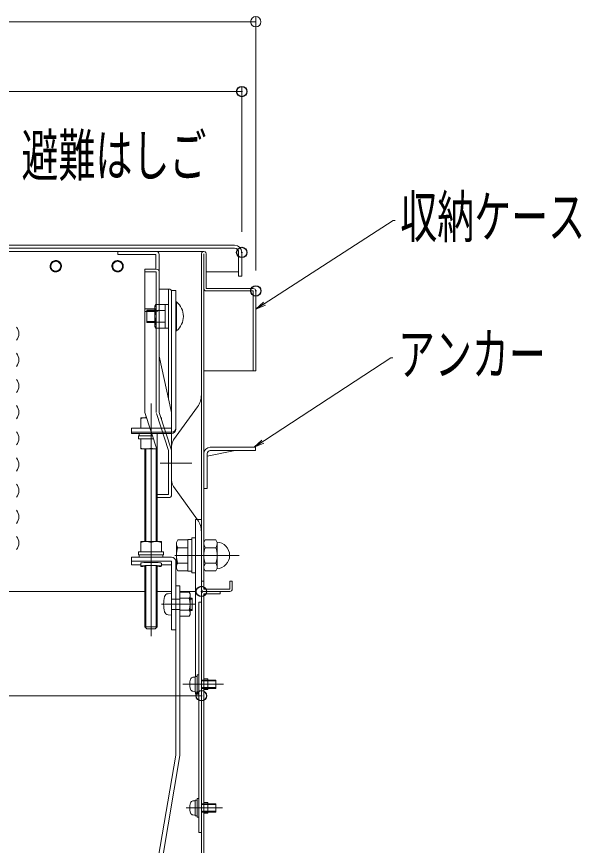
# Model space of a CAD drawing. Units: millimetres, scale not verified. Extents: x -2000 to 2000, y -1385 to 1385.
# Drawn here: x -1004.5 to -730.6, y -1013 to -610.9 of the extents above; entities that cross this region are included whole.
import ezdxf
from ezdxf.enums import TextEntityAlignment as Align

# ---------------------------------------------------------------- set-up
doc = ezdxf.new("R2010")
doc.units = ezdxf.units.MM
doc.header["$LTSCALE"] = 10
doc.header["$PDMODE"] = 32
doc.header["$PDSIZE"] = 5
for name, pattern in [('CHAIN2', [12, 9, -1, 1, -1]), ('DASHED1', [1.8, 1.2, -0.6]), ('LONG_DASHED1', [7, 6, -1]), ('LONG_DOUBLE_CHAIN', [21.8, 18, -1, 0.6, -0.6, 0.6, -1])]:
    doc.linetypes.add(name, pattern=pattern)
for name, color, linetype, lineweight in [('0-2_sunpou', 1, 'Continuous', 9), ('0-3_0', 4, 'Continuous', 9), ('0-6_02壁', 1, 'Continuous', 9), ('0-9_center', 5, 'Continuous', 9), ('0-C_ke-su', 3, 'LONG_DASHED1', 9), ('0-E_ねじ', 7, 'Continuous', 9), ('0-F_teko', 7, 'Continuous', 9), ('1-0_rink1', 7, 'Continuous', 9), ('1-1_HIDDEN', 3, 'LONG_DASHED1', 9), ('1-2_mekakushi', 7, 'Continuous', 9), ('1-3_平座金', 7, 'Continuous', 9), ('1-4_六角ナット', 7, 'Continuous', 9), ('1-6_08文字', 1, 'Continuous', 9), ('1-7_hashigo', 1, 'Continuous', 9), ('1-A_PARTS_SIN', 4, 'CHAIN2', 9), ('1-C_CYA_M', 4, 'Continuous', 9), ('1-D_RED_M', 1, 'Continuous', 9), ('2-0_PARTS2', 6, 'DASHED1', 9), ('2-4_RED_SS', 1, 'Continuous', 9)]:
    doc.layers.add(name, color=color, linetype=linetype, lineweight=lineweight)
doc.layers.add('0-B_DEFPOINTS', color=7, linetype='Continuous')
doc.styles.add('ＭＳ ゴシック', font='')
doc.styles.get('ＭＳ ゴシック').set_extended_font_data('MS Gothic')

# ---------------------------------------------------------------- blocks, each defined once
blk = doc.blocks.new('_ORIGIN')
at = {"layer": '0-3_0', "color": 1}
blk.add_line((0, 0), (-10, 0), dxfattribs=at)
blk.add_circle((0, 0), 5, dxfattribs=at)
blk = doc.blocks.new('_OPEN')
at = {"layer": '0-3_0'}
blk.add_line((0, 0), (-10, 0), dxfattribs=at)
blk.add_lwpolyline([(-10, 1.67), (0, 0), (-10, -1.67)], dxfattribs=at)

msp = doc.modelspace()

# ---------------------------------------------------------------- linework, layer by layer
at = {"layer": '0-2_sunpou'}
for p, q in [((-1529.73, -647.31), (-900.33, -647.31)), ((-895.33, -715.35), (-895.33, -644.81)), ((-914.93, -899.85), (-914.93, -942.91)), ((-1510.13, -940.41), (-919.93, -940.41))]:
    msp.add_line(p, q, dxfattribs=at)
at = {"layer": '0-3_0'}
for p, q in [((-898.83, -721.85), (-1215.03, -721.85)), ((-898.83, -723.35), (-1215.03, -723.35)), ((-913.73, -724.85), (-1092.03, -724.85)), ((-936.93, -724.85), (-944.93, -724.85)), ((-936.93, -733.49), (-936.93, -726.35)), ((-935.43, -734.31), (-935.43, -726.35)), ((-914.93, -726.05), (-914.93, -888.65)), ((-913.73, -726.05), (-913.73, -742.85)), ((-912.53, -742.85), (-912.53, -726.05)), ((-896.83, -736.85), (-896.83, -725.35)), ((-895.33, -736.85), (-895.33, -725.35)), ((-912.53, -734.85), (-896.83, -734.85)), ((-896.83, -736.85), (-895.33, -736.85)), ((-913.73, -888.65), (-913.73, -742.85)), ((-889.73, -742.85), (-912.53, -742.85)), ((-912.53, -742.85), (-889.73, -742.85)), ((-889.73, -744.05), (-912.53, -744.05)), ((-889.73, -744.05), (-889.73, -782.85)), ((-888.53, -782.85), (-888.53, -744.05)), ((-889.73, -782.85), (-913.73, -782.85)), ((-888.53, -782.85), (-889.73, -782.85)), ((-944.33, -805.58), (-944.33, -810.58)), ((-941.5, -805.58), (-944.33, -805.58)), ((-934.33, -805.58), (-934.5, -805.58)), ((-934.33, -806.11), (-934.33, -805.58)), ((-944.33, -810.58), (-939.85, -810.58)), ((-888.73, -819.85), (-910.63, -819.85)), ((-888.73, -821.45), (-888.73, -819.85)), ((-913.73, -822.85), (-913.73, -839.85)), ((-912.13, -824.17), (-898.57, -821.45)), ((-912.13, -822.95), (-912.13, -839.85)), ((-888.73, -821.45), (-910.63, -821.45)), ((-913.73, -839.85), (-912.13, -839.85)), ((-913.13, -839.95), (-913.73, -839.95)), ((-913.13, -839.85), (-913.13, -839.95)), ((-917.73, -931.05), (-917.73, -854.85)), ((-914.93, -854.85), (-917.73, -854.85)), ((-948.83, -873.21), (-948.83, -876.94)), ((-929.33, -873.21), (-948.83, -873.21)), ((-929.33, -875.21), (-948.83, -875.21)), ((-944.33, -876.08), (-944.33, -877.57)), ((-934.33, -876.08), (-934.33, -877.57)), ((-927.33, -875.21), (-927.33, -908.53)), ((-944.33, -876.94), (-948.83, -876.94)), ((-929.33, -876.94), (-934.33, -876.94)), ((-927.33, -887.03), (-927.33, -969.25)), ((-927.33, -887.03), (-925.33, -887.03)), ((-925.33, -887.03), (-925.33, -969.42)), ((-914.93, -884.85), (-913.73, -884.85)), ((-913.73, -888.65), (-901.13, -888.65)), ((-901.13, -884.85), (-901.13, -888.65)), ((-901.13, -884.85), (-899.93, -884.85)), ((-899.93, -884.85), (-899.93, -888.65)), ((-1215.03, -889.85), (-942.33, -889.85)), ((-929.33, -889.85), (-936.33, -889.85)), ((-917.73, -889.85), (-925.33, -889.85)), ((-914.93, -891.05), (-914.93, -1030.56)), ((-913.73, -889.85), (-901.13, -889.85)), ((-913.73, -891.05), (-905.73, -891.05)), ((-913.73, -891.05), (-913.73, -1028.16)), ((-905.73, -891.05), (-905.73, -889.85)), ((-916.13, -895.05), (-916.13, -1006.85)), ((-914.93, -895.05), (-916.13, -895.05)), ((-913.73, -932.25), (-911.83, -932.25)), ((-911.83, -932.25), (-911.83, -937.45)), ((-913.73, -937.45), (-911.83, -937.45)), ((-927.33, -969.25), (-935.83, -1019.25)), ((-925.33, -969.42), (-933.83, -1019.42)), ((-914.93, -1006.85), (-916.13, -1006.85))]:
    msp.add_line(p, q, dxfattribs=at)
for points in [[(-936.93, -726.35), (-955.43, -726.35), (-955.43, -724.85)], [(-929.33, -875.21), (-929.33, -908.53), (-927.33, -908.53)]]:
    msp.add_lwpolyline(points, dxfattribs=at)
for centre, radius, start, end in [((-898.83, -725.35), 3.5, 360, 90), ((-898.83, -725.35), 2, 360, 90), ((-936.93, -726.35), 1.5, 0, 90), ((-913.73, -726.05), 1.2, 0, 180.0175), ((-912.53, -742.85), 1.2, 180, 270), ((-889.73, -744.05), 1.2, 0.0001, 90), ((-941.83, -812.75), 7.17, 87.3694, 110.403), ((-936.83, -812.75), 7.17, 69.597, 69.8416), ((-910.63, -822.95), 3.1, 90, 180), ((-910.63, -822.95), 1.5, 90, 180), ((-924.93, -860.88), 10, 360, 35.7537), ((-913.73, -888.65), 1.2, 180, 270), ((-901.13, -888.65), 1.2, 270.0001, 0), ((-913.73, -891.05), 1.2, 90, 180)]:
    msp.add_arc(centre, radius, start, end, dxfattribs=at)
for centre, major_axis, ratio, start_param, end_param in [((-939.33, -876.08), (5, 0), 0.062398, 6.283185, 9.424778), ((-929.33, -875.21), (-2, 0), 0.99976, 3.141593, 4.712389), ((-939.33, -877.57), (-5, 0), 0.062398, 2.214297, 7.210481)]:
    msp.add_ellipse(centre, major_axis=major_axis, ratio=ratio, start_param=start_param, end_param=end_param, dxfattribs=at)
at = {"layer": '0-6_02壁'}
for p, q in [((-888.53, -734.05), (-888.53, -610.93)), ((-893.53, -613.43), (-1536.53, -613.43))]:
    msp.add_line(p, q, dxfattribs=at)
at = {"layer": '0-9_center', "color": 3}
msp.add_line((-934.92, -827.65), (-919.5, -827.65), dxfattribs=at)
at = {"layer": '0-9_center'}
for p, q in [((-896.65, -872.35), (-927.76, -872.35)), ((-904.26, -934.85), (-923.93, -934.85))]:
    msp.add_line(p, q, dxfattribs=at)
at = {"layer": '0-B_DEFPOINTS'}
for p in [(-895.33, -647.31), (-895.33, -725.35), (-888.53, -744.05), (-914.93, -889.85), (-914.93, -940.41)]:
    msp.add_point(p, dxfattribs=at)
at = {"layer": '0-C_ke-su', "color": 7, "linetype": 'Continuous'}
for p, q in [((-916.81, -800.27), (-928.39, -816.35)), ((-929.33, -836.04), (-929.33, -819.27)), ((-916.81, -855.04), (-928.39, -838.96)), ((-919.53, -880.85), (-919.53, -863.85)), ((-919.53, -863.85), (-917.93, -863.85)), ((-926.33, -864.85), (-927.03, -866.05)), ((-927.03, -878.65), (-927.03, -866.05)), ((-921.53, -864.85), (-926.33, -864.85)), ((-921.53, -880.05), (-921.53, -864.65)), ((-921.53, -864.65), (-919.53, -864.65)), ((-913.73, -866.1), (-913, -864.84)), ((-913, -864.84), (-907.95, -864.84)), ((-907.23, -866.1), (-907.95, -864.84)), ((-907.23, -866.1), (-907.23, -878.6)), ((-926.33, -868.6), (-921.53, -868.6)), ((-913, -868.6), (-907.95, -868.6)), ((-926.33, -876.1), (-921.53, -876.1)), ((-913, -876.1), (-907.95, -876.1)), ((-926.33, -879.85), (-927.03, -878.65)), ((-921.53, -879.85), (-926.33, -879.85)), ((-921.53, -880.05), (-919.53, -880.05)), ((-913.73, -878.6), (-913, -879.85)), ((-913, -879.85), (-907.95, -879.85)), ((-907.23, -878.6), (-907.95, -879.85)), ((-919.53, -880.85), (-917.93, -880.85))]:
    msp.add_line(p, q, dxfattribs=at)
for centre, radius, start, end in [((-924.93, -794.43), 10, 324.2463, 0), ((-924.33, -819.27), 5, 144.2462, 180), ((-924.33, -836.04), 5, 180, 215.7537), ((-924.14, -866.72), 2.89, 180, 220.5314), ((-909.06, -866.1), 4.66, 180, 212.3743), ((-911.89, -866.1), 4.66, 327.6256, 0), ((-907.73, -872.35), 6.5, 273.1882, 86.8123), ((-916.55, -872.35), 10.48, 159.0498, 200.9501), ((-903.65, -872.35), 10.08, 158.1345, 201.8655), ((-917.3, -872.35), 10.08, 338.1345, 21.8655), ((-924.14, -877.97), 2.89, 139.4686, 180), ((-909.06, -878.6), 4.66, 147.6256, 180), ((-911.89, -878.6), 4.66, 0, 32.3744)]:
    msp.add_arc(centre, radius, start, end, dxfattribs=at)
at = {"layer": '0-E_ねじ'}
for p, q in [((-937.43, -751.37), (-936.98, -750.59)), ((-937.43, -752.69), (-937.43, -751.37)), ((-936.98, -750.59), (-936.83, -750.59)), ((-927.33, -763.37), (-927.33, -749.37)), ((-926.91, -749.37), (-927.33, -749.37)), ((-926.91, -749.37), (-926.91, -763.37)), ((-927.33, -763.37), (-926.91, -763.37))]:
    msp.add_line(p, q, dxfattribs=at)
at = {"layer": '0-E_ねじ', "color": 3, "linetype": 'LONG_DASHED1'}
for p, q in [((-936.83, -750.59), (-932.43, -750.59)), ((-932.43, -762.14), (-932.43, -750.59)), ((-932.43, -750.62), (-930.83, -750.62)), ((-932.43, -751.12), (-932.43, -761.62)), ((-930.83, -750.62), (-930.83, -762.12)), ((-937.43, -753.37), (-941.33, -753.37)), ((-941.33, -753.37), (-941.33, -759.37)), ((-937.43, -753.87), (-941.33, -753.87)), ((-937.43, -761.37), (-937.43, -752.69)), ((-936.98, -753.48), (-932.43, -753.48)), ((-941.33, -758.87), (-937.43, -758.87)), ((-941.33, -759.37), (-937.43, -759.37)), ((-932.43, -759.25), (-936.98, -759.25)), ((-936.98, -762.14), (-937.43, -761.37)), ((-936.83, -762.14), (-936.98, -762.14)), ((-932.43, -762.14), (-936.83, -762.14)), ((-930.83, -762.12), (-932.43, -762.12))]:
    msp.add_line(p, q, dxfattribs=at)
at = {"layer": '0-E_ねじ'}
for centre, radius, start, end in [((-934.87, -752.04), 2.56, 145.6157, 194.945), ((-932.73, -756.37), 9.1, 309.7151, 50.2849)]:
    msp.add_arc(centre, radius, start, end, dxfattribs=at)
at = {"layer": '0-E_ねじ', "color": 3, "linetype": 'LONG_DASHED1'}
for centre, radius, start, end in [((-927.87, -756.37), 9.55, 162.412, 197.588), ((-934.87, -752.04), 2.56, 194.945, 214.3843), ((-934.87, -760.7), 2.56, 145.6157, 214.3843)]:
    msp.add_arc(centre, radius, start, end, dxfattribs=at)
at = {"layer": '0-F_teko'}
for p, q in [((-942.33, -803.07), (-942.33, -733.49)), ((-942.33, -733.49), (-936.83, -733.49)), ((-942.33, -734.77), (-936.83, -734.77)), ((-936.83, -752.69), (-936.83, -734.77)), ((-935.33, -803.07), (-935.33, -734.77)), ((-935.33, -743.18), (-930.83, -743.18)), ((-929.33, -842.8), (-929.33, -743.86)), ((-942.33, -752.69), (-936.83, -752.69)), ((-942.33, -753.97), (-936.83, -753.97)), ((-929.33, -803.07), (-935.33, -775.74)), ((-936.33, -821.29), (-942.33, -803.07)), ((-929.33, -821.29), (-935.33, -803.07)), ((-936.33, -844.3), (-936.33, -821.29)), ((-936.33, -844.3), (-930.83, -844.3))]:
    msp.add_line(p, q, dxfattribs=at)
at = {"layer": '0-F_teko', "color": 3, "linetype": 'LONG_DASHED1'}
for p, q in [((-930.83, -796.24), (-930.83, -743.18)), ((-936.83, -803.07), (-936.83, -752.69)), ((-930.83, -821.53), (-936.75, -803.54)), ((-930.83, -842.8), (-930.83, -821.53)), ((-936.33, -842.8), (-930.83, -842.8))]:
    msp.add_line(p, q, dxfattribs=at)
at = {"layer": '0-F_teko'}
msp.add_arc((-930.83, -842.8), 1.5, 270, 0, dxfattribs=at)
for centre, ratio, start_param, end_param in [((-936.83, -734.77), 0.85375, 6.283185, 7.853982), ((-930.83, -744.17), 0.661032, 6.283185, 7.853982), ((-936.83, -752.69), 0.853494, 4.712389, 6.283185)]:
    msp.add_ellipse(centre, major_axis=(1.5, 0), ratio=ratio, start_param=start_param, end_param=end_param, dxfattribs=at)
at = {"layer": '1-0_rink1'}
for p, q in [((-929.33, -743.86), (-927.33, -743.86)), ((-927.33, -811.13), (-927.33, -743.86)), ((-942.05, -805.58), (-941.64, -805.16)), ((-948.83, -813.13), (-948.83, -810.58)), ((-948.83, -810.58), (-939.85, -810.58)), ((-948.83, -812.58), (-939.19, -812.58)), ((-948.83, -813.13), (-939.01, -813.13)), ((-942.33, -820.69), (-942.33, -865.65)), ((-936.33, -865.65), (-936.33, -821.29)), ((-942.33, -877.32), (-942.33, -907)), ((-936.33, -907), (-936.33, -877.32)), ((-936.33, -907), (-942.33, -907)), ((-941.33, -908), (-942.33, -907))]:
    msp.add_line(p, q, dxfattribs=at)
at = {"layer": '1-0_rink1', "color": 3}
for p, q in [((-939.33, -798.71), (-939.33, -911.6)), ((-941.83, -805.35), (-941.83, -805.58)), ((-941.83, -820.69), (-941.83, -865.65)), ((-936.83, -820.69), (-936.83, -865.65)), ((-941.83, -877.3), (-941.83, -907.5)), ((-936.83, -877.3), (-936.83, -907.5))]:
    msp.add_line(p, q, dxfattribs=at)
at = {"layer": '1-0_rink1', "color": 3, "linetype": 'LONG_DASHED1'}
for p, q in [((-939.85, -810.58), (-929.33, -810.58)), ((-939.19, -812.58), (-929.33, -812.58)), ((-939.01, -813.13), (-929.33, -813.13)), ((-936.33, -821.29), (-936.33, -813.13))]:
    msp.add_line(p, q, dxfattribs=at)
at = {"layer": '1-0_rink1'}
msp.add_lwpolyline([(-936.33, -907), (-937.33, -908), (-941.33, -908)], dxfattribs=at)
for centre in [(-929.33, -810.58), (-929.33, -811.13)]:
    msp.add_arc(centre, 2, 270, 0, dxfattribs=at)
at = {"layer": '1-1_HIDDEN'}
for p, q in [((-914.73, -932.85), (-911.83, -932.85)), ((-914.73, -936.85), (-911.83, -936.85)), ((-913.93, -933.25), (-911.83, -933.25)), ((-913.93, -936.45), (-911.83, -936.45)), ((-914.73, -992.85), (-911.83, -992.85)), ((-914.73, -996.85), (-911.83, -996.85)), ((-913.93, -993.25), (-911.83, -993.25)), ((-913.93, -996.45), (-911.83, -996.45))]:
    msp.add_line(p, q, dxfattribs=at)
for centre, start, end in [((-913.93, -932.25), 180, 270), ((-913.93, -937.45), 90, 180), ((-913.93, -992.25), 180, 270), ((-913.93, -997.45), 90, 180)]:
    msp.add_arc(centre, 1, start, end, dxfattribs=at)
at = {"layer": '1-2_mekakushi'}
for p, q in [((-919.05, -931.45), (-917.93, -931.35)), ((-917.93, -931.05), (-916.93, -931.05)), ((-917.93, -931.05), (-917.93, -938.65)), ((-916.93, -930.35), (-916.93, -939.35)), ((-916.93, -930.35), (-916.13, -930.35)), ((-911.83, -932.85), (-907.93, -932.85)), ((-907.93, -932.85), (-907.93, -936.85)), ((-914.93, -934.85), (-916.13, -934.85)), ((-907.93, -936.85), (-911.83, -936.85)), ((-917.93, -938.35), (-919.05, -938.25)), ((-917.93, -938.65), (-916.93, -938.65)), ((-917.73, -939.65), (-917.73, -938.65)), ((-916.13, -939.65), (-917.73, -939.65)), ((-916.93, -939.35), (-916.13, -939.35)), ((-919.05, -991.45), (-917.93, -991.35)), ((-917.93, -991.05), (-917.93, -998.65)), ((-917.93, -991.05), (-916.93, -991.05)), ((-916.93, -990.35), (-916.93, -999.35)), ((-916.93, -990.35), (-916.13, -990.35)), ((-911.83, -992.85), (-907.93, -992.85)), ((-907.93, -992.85), (-907.93, -996.85)), ((-907.93, -996.85), (-911.83, -996.85)), ((-917.93, -998.35), (-919.05, -998.25)), ((-917.93, -998.65), (-916.93, -998.65)), ((-916.93, -999.35), (-916.13, -999.35))]:
    msp.add_line(p, q, dxfattribs=at)
at = {"layer": '1-2_mekakushi', "color": 3}
for p, q in [((-911.83, -933.2), (-907.93, -933.2)), ((-907.93, -936.5), (-911.83, -936.5)), ((-911.83, -993.2), (-907.93, -993.2)), ((-907.93, -996.5), (-911.83, -996.5))]:
    msp.add_line(p, q, dxfattribs=at)
at = {"layer": '1-2_mekakushi'}
for centre, radius, start, end in [((-911.53, -934.85), 9, 164.1191, 195.8809), ((-918.93, -932.74), 1.3, 95, 164.1191), ((-918.93, -936.95), 1.3, 195.8809, 265), ((-911.53, -994.85), 9, 164.1191, 195.8809), ((-918.93, -992.74), 1.3, 95, 164.1191), ((-918.93, -996.95), 1.3, 195.8809, 265)]:
    msp.add_arc(centre, radius, start, end, dxfattribs=at)
at = {"layer": '1-3_平座金'}
for p, q in [((-945.43, -814.28), (-938.64, -814.28)), ((-945.43, -815.77), (-945.43, -814.28)), ((-945.08, -814.28), (-945.08, -813.13)), ((-945.43, -870.57), (-945.43, -872.06)), ((-945.43, -872.06), (-933.23, -872.06)), ((-945.08, -872.06), (-945.08, -873.21)), ((-933.58, -872.06), (-933.58, -873.21)), ((-933.23, -870.57), (-933.23, -872.06))]:
    msp.add_line(p, q, dxfattribs=at)
at = {"layer": '1-4_六角ナット'}
for p, q in [((-945.43, -815.77), (-938.14, -815.77)), ((-944.33, -820.69), (-944.33, -815.77)), ((-936.53, -820.69), (-944.33, -820.69)), ((-944.33, -865.65), (-944.33, -870.57)), ((-934.33, -865.65), (-944.33, -865.65)), ((-934.33, -870.57), (-934.33, -865.65)), ((-945.43, -870.57), (-933.23, -870.57))]:
    msp.add_line(p, q, dxfattribs=at)
for centre, start, end in [((-941.83, -813.52), 249.597, 290.403), ((-936.83, -813.52), 249.597, 272.3886), ((-941.83, -872.83), 69.597, 110.403), ((-936.83, -872.83), 69.597, 110.403)]:
    msp.add_arc(centre, 7.17, start, end, dxfattribs=at)
at = {"layer": '1-6_08文字'}
for points in [[(-820.98, -709.82), (-821.98, -709.82), (-887.68, -752.34)], [(-822.1, -776.46), (-823.1, -776.46), (-888.46, -819.31)]]:
    msp.add_lwpolyline(points, dxfattribs=at)
at = {"layer": '1-6_08文字', "linetype": 'LONG_DOUBLE_CHAIN'}
for centre, radius in [((-985.53, -732.05), 2.75), ((-985.53, -732.05), 2.4), ((-955.53, -732.05), 2.75), ((-955.53, -732.05), 2.4)]:
    msp.add_circle(centre, radius, dxfattribs=at)
at = {"layer": '1-7_hashigo'}
for centre in [(-1008.63, -764.75), (-1008.63, -777.45), (-1008.63, -790.15), (-1008.63, -802.85), (-1008.63, -815.55), (-1008.63, -828.25), (-1008.63, -840.95), (-1008.63, -853.65), (-1008.63, -866.35)]:
    msp.add_arc(centre, 5.21, 322.0592, 37.9408, dxfattribs=at)
at = {"layer": '1-A_PARTS_SIN'}
for p, q in [((-918.15, -896.03), (-934.32, -896.03)), ((-904.71, -994.85), (-922.31, -994.85))]:
    msp.add_line(p, q, dxfattribs=at)
at = {"layer": '1-C_CYA_M'}
msp.add_line((-913.73, -997.45), (-911.83, -997.45), dxfattribs=at)
msp.add_lwpolyline([(-913.73, -992.25), (-911.83, -992.25), (-911.83, -997.45)], dxfattribs=at)
at = {"layer": '1-D_RED_M'}
for p, q in [((-929.33, -890.78), (-931.06, -890.93)), ((-929.33, -901.28), (-929.33, -890.78)), ((-925.33, -890.26), (-925.33, -901.8)), ((-925.33, -890.26), (-920.77, -890.26)), ((-925.33, -901.28), (-925.33, -890.78)), ((-920.77, -890.26), (-920.33, -891.03)), ((-920.33, -891.03), (-920.33, -901.03)), ((-925.33, -893.14), (-920.77, -893.14)), ((-920.77, -898.92), (-925.33, -898.92)), ((-920.33, -899.03), (-919.33, -899.03)), ((-931.06, -901.13), (-929.33, -901.28))]:
    msp.add_line(p, q, dxfattribs=at)
for points in [[(-919.33, -899.03), (-919.33, -893.03), (-920.33, -893.03)], [(-920.33, -901.03), (-920.77, -901.8), (-925.33, -901.8)]]:
    msp.add_lwpolyline(points, dxfattribs=at)
for centre, radius, start, end in [((-919.23, -896.03), 14, 164.6375, 195.3625), ((-930.89, -892.82), 1.9, 95, 164.6375), ((-922.88, -891.7), 2.56, 325.6157, 0), ((-929.88, -896.03), 9.55, 342.4121, 17.5879), ((-930.89, -899.23), 1.9, 195.3625, 265), ((-922.88, -900.36), 2.56, 0, 34.3843)]:
    msp.add_arc(centre, radius, start, end, dxfattribs=at)
at = {"layer": '2-0_PARTS2'}
for p, q in [((-925.33, -893.53), (-929.33, -893.53)), ((-925.33, -898.53), (-929.33, -898.53))]:
    msp.add_line(p, q, dxfattribs=at)
at = {"layer": '2-4_RED_SS'}
for p, q in [((-919.33, -893.53), (-920.33, -893.53)), ((-920.33, -898.53), (-919.33, -898.53))]:
    msp.add_line(p, q, dxfattribs=at)

# ---------------------------------------------------------------- block references
at = {"layer": '0-2_sunpou', "xscale": 0.5, "yscale": 0.5}
for p in [(-895.33, -647.31), (-914.93, -940.41)]:
    msp.add_blockref('_ORIGIN', p, dxfattribs=at)
at = {"layer": '0-6_02壁', "xscale": 0.5, "yscale": 0.5}
msp.add_blockref('_ORIGIN', (-888.53, -613.43), dxfattribs=at)
at = {"layer": '1-6_08文字', "xscale": 0.5, "yscale": 0.5}
for p, rotation in [((-888.53, -752.87), 212.51187), ((-889.3, -819.85), 212.84792)]:
    msp.add_blockref('_OPEN', p, dxfattribs=dict(at, rotation=rotation))

# ---------------------------------------------------------------- texts
at = {"layer": '1-6_08文字', "color": 2, "style": 'ＭＳ ゴシック', "width": 0.65}
for s, p in [('避難はしご', (-1002.13, -694.44)), ('収納ケース', (-818.48, -724.21)), ('アンカー', (-819.6, -790.85))]:
    msp.add_text(s, height=20.23, dxfattribs=at).set_placement(p, align=Align.BOTTOM_LEFT)

doc.saveas('drawing.dxf')
